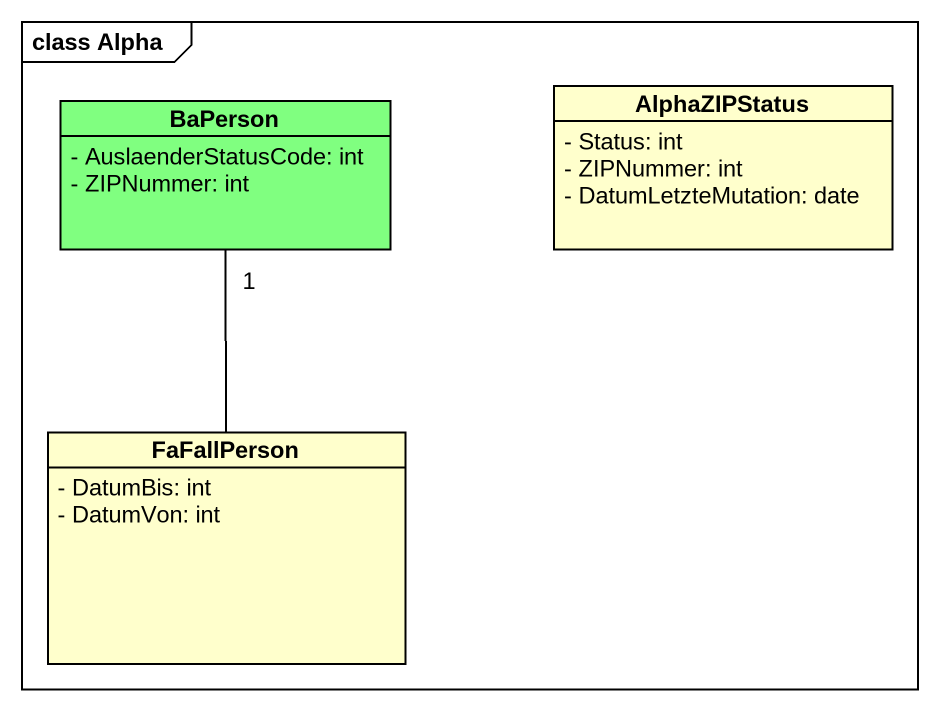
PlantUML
@startuml
mainframe class Alpha
hide circle
hide empty members
skinparam classAttributeIconSize 0
class BaPerson #80FF80 {
  - AuslaenderStatusCode: int
  - ZIPNummer: int
}
class AlphaZIPStatus {
  - Status: int
  - ZIPNummer: int
  - DatumLetzteMutation: date
}
class FaFallPerson {
  - DatumBis: int
  - DatumVon: int
}
FaFallPerson -up- "1" BaPerson
@enduml
